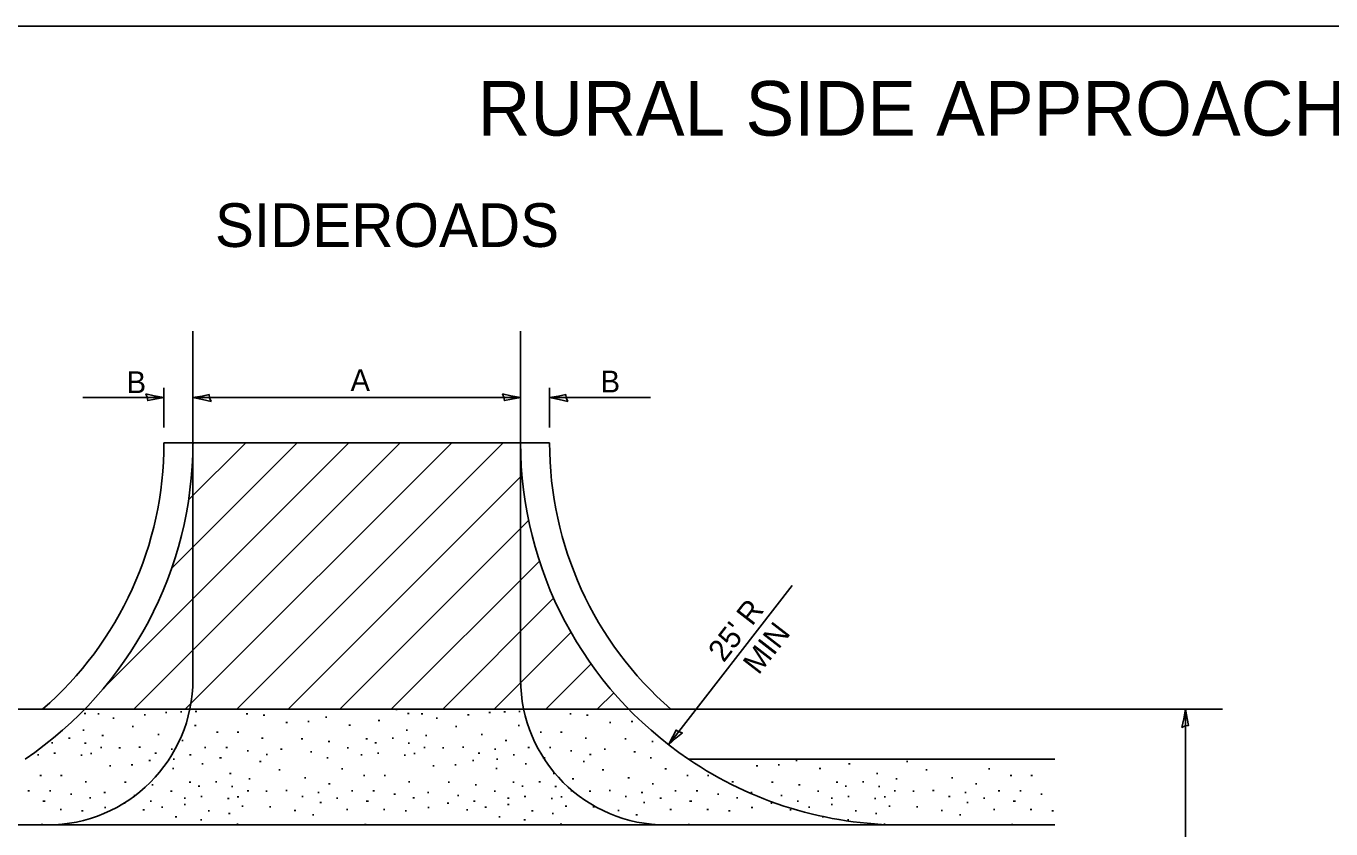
# Model space of a CAD drawing. Extents: x 100 to 1675, y 75 to 1075.
# Drawn here: x 621.4 to 979.7, y 854.5 to 1075 of the extents above; entities that cross this region are included whole.
import ezdxf

# ---------------------------------------------------------------- set-up
doc = ezdxf.new("R2010")
doc.units = 0
doc.layers.add('Sheets_General Details', color=7, linetype='Continuous')
doc.layers.add('Sheets_Major Grid', color=7, linetype='Continuous')

msp = doc.modelspace()

# ---------------------------------------------------------------- linework, layer by layer
at = {"layer": 'Sheets_General Details'}
for p, q in [((667.19, 895.55), (667.19, 991.2)), ((757.19, 895.55), (757.19, 991.2)), ((659.24, 964.73), (659.24, 975.67)), ((667.19, 964.73), (667.19, 975.67)), ((757.19, 964.73), (757.19, 975.67)), ((765.14, 964.73), (765.14, 975.67)), ((636.92, 972.95), (659.24, 972.95)), ((667.19, 972.95), (757.19, 972.95)), ((765.14, 972.95), (792.87, 972.95)), ((659.24, 960.55), (667.19, 960.55)), ((667.19, 960.55), (757.19, 960.55)), ((757.19, 960.55), (765.14, 960.55)), ((797.81, 877.6), (831.79, 921.38)), ((949.96, 887.34), (354.9, 887.34)), ((637.34, 886.17), (637.74, 886.17)), ((641.08, 886.06), (641.48, 886.06)), ((653.8, 885.83), (654.2, 885.83)), ((659.67, 886.41), (660.07, 886.41)), ((663.79, 886.63), (664.19, 886.63)), ((667.84, 886.76), (668.24, 886.76)), ((681.85, 886.06), (682.25, 886.06)), ((686.5, 885.73), (686.9, 885.73)), ((703.61, 885.21), (704.01, 885.21)), ((722.93, 887.27), (723.33, 887.27)), ((726.17, 886.17), (726.57, 886.17)), ((729.91, 886.06), (730.31, 886.06)), ((742.63, 885.83), (743.03, 885.83)), ((748.5, 886.41), (748.9, 886.41)), ((752.62, 886.63), (753.02, 886.63)), ((756.67, 886.76), (757.07, 886.76)), ((770.68, 886.06), (771.08, 886.06)), ((775.33, 885.73), (775.73, 885.73)), ((939.79, 753.77), (939.79, 887.34)), ((636.94, 881.6), (637.34, 881.6)), ((645.17, 884.92), (645.57, 884.92)), ((650.47, 882.63), (650.87, 882.63)), ((667.65, 882.88), (668.05, 882.88)), ((692.75, 883.68), (693.15, 883.68)), ((698.76, 884.02), (699.16, 884.02)), ((710.06, 882.97), (710.46, 882.97)), ((718.11, 884.26), (718.51, 884.26)), ((725.77, 881.6), (726.17, 881.6)), ((734, 884.92), (734.4, 884.92)), ((739.3, 882.63), (739.7, 882.63)), ((756.48, 882.88), (756.88, 882.88)), ((781.58, 883.68), (781.98, 883.68)), ((787.59, 884.02), (787.99, 884.02)), ((628.34, 878.16), (628.74, 878.16)), ((633.07, 879.36), (633.47, 879.36)), ((637.45, 878), (637.85, 878)), ((642.21, 880.14), (642.61, 880.14)), ((657.52, 880.4), (657.92, 880.4)), ((664.14, 878.76), (664.54, 878.76)), ((673.69, 881.08), (674.09, 881.08)), ((679.36, 881.08), (679.76, 881.08)), ((686.07, 879.36), (686.47, 879.36)), ((696.95, 879.25), (697.35, 879.25)), ((704.38, 878.5), (704.78, 878.5)), ((714.7, 879.19), (715.1, 879.19)), ((717.17, 878.16), (717.57, 878.16)), ((721.9, 879.36), (722.3, 879.36)), ((726.28, 878), (726.68, 878)), ((731.04, 880.14), (731.44, 880.14)), ((746.35, 880.4), (746.75, 880.4)), ((752.97, 878.76), (753.37, 878.76)), ((762.52, 881.08), (762.92, 881.08)), ((768.19, 881.08), (768.59, 881.08)), ((774.9, 879.36), (775.3, 879.36)), ((785.78, 879.25), (786.18, 879.25)), ((793.21, 878.5), (793.61, 878.5)), ((624.47, 874.82), (624.87, 874.82)), ((629.02, 875.27), (629.42, 875.27)), ((636.39, 874.7), (636.79, 874.7)), ((639.04, 875.16), (639.44, 875.16)), ((641.78, 876.81), (642.18, 876.81)), ((646.87, 876.75), (647.27, 876.75)), ((652.36, 876.96), (652.76, 876.96)), ((656.75, 875.27), (657.15, 875.27)), ((661.18, 876.41), (661.58, 876.41)), ((666.29, 874.82), (666.69, 874.82)), ((670.38, 876.86), (670.78, 876.86)), ((676.28, 876.86), (676.68, 876.86)), ((682.07, 875.95), (682.47, 875.95)), ((687.3, 874.93), (687.7, 874.93)), ((691.27, 876.41), (691.67, 876.41)), ((699.48, 875.61), (699.88, 875.61)), ((709.55, 876.75), (709.95, 876.75)), ((713.3, 874.82), (713.7, 874.82)), ((717.85, 875.27), (718.25, 875.27)), ((725.22, 874.7), (725.62, 874.7)), ((727.87, 875.16), (728.27, 875.16)), ((730.61, 876.81), (731.01, 876.81)), ((735.7, 876.75), (736.1, 876.75)), ((741.19, 876.96), (741.59, 876.96)), ((745.58, 875.27), (745.98, 875.27)), ((750.01, 876.41), (750.41, 876.41)), ((755.12, 874.82), (755.52, 874.82)), ((759.21, 876.86), (759.61, 876.86)), ((765.11, 876.86), (765.51, 876.86)), ((770.9, 875.95), (771.3, 875.95)), ((776.13, 874.93), (776.53, 874.93)), ((780.1, 876.41), (780.5, 876.41)), ((788.31, 875.61), (788.71, 875.61)), ((644.25, 871.76), (644.65, 871.76)), ((650.27, 872.1), (650.67, 872.1)), ((655.11, 873.29), (655.51, 873.29)), ((661.56, 871.06), (661.96, 871.06)), ((661.73, 873.66), (662.13, 873.66)), ((669.62, 872.35), (670.02, 872.35)), ((674.46, 873.98), (674.86, 873.98)), ((674.69, 873.98), (675.09, 873.98)), ((685.5, 873.01), (685.9, 873.01)), ((703.95, 873.98), (704.35, 873.98)), ((707.99, 870.96), (708.39, 870.96)), ((733.08, 871.76), (733.48, 871.76)), ((739.1, 872.1), (739.5, 872.1)), ((743.94, 873.29), (744.34, 873.29)), ((750.39, 871.06), (750.79, 871.06)), ((750.56, 873.66), (750.96, 873.66)), ((758.45, 872.35), (758.85, 872.35)), ((763.29, 873.98), (763.69, 873.98)), ((763.52, 873.98), (763.92, 873.98)), ((774.33, 873.01), (774.73, 873.01)), ((792.78, 873.98), (793.18, 873.98)), ((796.82, 870.96), (797.22, 870.96)), ((803.27, 873.64), (903.94, 873.64)), ((821.91, 871.76), (822.31, 871.76)), ((827.93, 872.1), (828.33, 872.1)), ((832.77, 873.29), (833.17, 873.29)), ((839.22, 871.06), (839.62, 871.06)), ((847.28, 872.35), (847.68, 872.35)), ((863.16, 873.01), (863.56, 873.01)), ((885.65, 870.96), (886.05, 870.96)), ((625.19, 869.17), (625.59, 869.17)), ((630.86, 869.17), (631.26, 869.17)), ((637.57, 867.45), (637.97, 867.45)), ((648.45, 867.33), (648.85, 867.33)), ((666.21, 867.27), (666.61, 867.27)), ((673.4, 867.45), (673.8, 867.45)), ((677.27, 869.68), (677.67, 869.68)), ((682.55, 868.22), (682.95, 868.22)), ((690.8, 870.71), (691.2, 870.71)), ((697.85, 868.48), (698.25, 868.48)), ((714.02, 869.17), (714.42, 869.17)), ((719.69, 869.17), (720.09, 869.17)), ((726.4, 867.45), (726.8, 867.45)), ((737.28, 867.33), (737.68, 867.33)), ((755.04, 867.27), (755.44, 867.27)), ((762.23, 867.45), (762.63, 867.45)), ((766.1, 869.68), (766.5, 869.68)), ((771.38, 868.22), (771.78, 868.22)), ((779.63, 870.71), (780.03, 870.71)), ((786.68, 868.48), (787.08, 868.48)), ((802.85, 869.17), (803.25, 869.17)), ((808.52, 869.17), (808.92, 869.17)), ((815.23, 867.45), (815.63, 867.45)), ((826.11, 867.33), (826.51, 867.33)), ((843.87, 867.27), (844.27, 867.27)), ((851.06, 867.45), (851.46, 867.45)), ((854.93, 869.68), (855.33, 869.68)), ((860.21, 868.22), (860.61, 868.22)), ((868.46, 870.71), (868.86, 870.71)), ((875.51, 868.48), (875.91, 868.48)), ((891.68, 869.17), (892.08, 869.17)), ((897.35, 869.17), (897.75, 869.17)), ((621.88, 864.94), (622.28, 864.94)), ((627.79, 864.94), (628.19, 864.94)), ((633.58, 864.04), (633.98, 864.04)), ((642.77, 864.49), (643.17, 864.49)), ((650.99, 863.69), (651.39, 863.69)), ((655.89, 866.59), (656.29, 866.59)), ((661.06, 864.83), (661.46, 864.83)), ((668.67, 866.24), (669.07, 866.24)), ((677.78, 866.08), (678.18, 866.08)), ((682.12, 864.9), (682.52, 864.9)), ((687.21, 864.83), (687.61, 864.83)), ((692.69, 865.04), (693.09, 865.04)), ((701.51, 864.49), (701.91, 864.49)), ((704.47, 866.84), (704.87, 866.84)), ((710.71, 864.94), (711.11, 864.94)), ((716.62, 864.94), (717.02, 864.94)), ((722.41, 864.04), (722.81, 864.04)), ((731.6, 864.49), (732, 864.49)), ((739.82, 863.69), (740.22, 863.69)), ((744.72, 866.59), (745.12, 866.59)), ((749.89, 864.83), (750.29, 864.83)), ((757.5, 866.24), (757.9, 866.24)), ((766.61, 866.08), (767.01, 866.08)), ((770.95, 864.9), (771.35, 864.9)), ((776.04, 864.83), (776.44, 864.83)), ((781.52, 865.04), (781.92, 865.04)), ((790.34, 864.49), (790.74, 864.49)), ((793.3, 866.84), (793.7, 866.84)), ((799.54, 864.94), (799.94, 864.94)), ((805.45, 864.94), (805.85, 864.94)), ((811.24, 864.04), (811.64, 864.04)), ((820.43, 864.49), (820.83, 864.49)), ((828.65, 863.69), (829.05, 863.69)), ((833.55, 866.59), (833.95, 866.59)), ((838.72, 864.83), (839.12, 864.83)), ((846.33, 866.24), (846.73, 866.24)), ((855.44, 866.08), (855.84, 866.08)), ((859.78, 864.9), (860.18, 864.9)), ((864.87, 864.83), (865.27, 864.83)), ((870.35, 865.04), (870.75, 865.04)), ((879.17, 864.49), (879.57, 864.49)), ((882.13, 866.84), (882.53, 866.84)), ((888.37, 864.94), (888.77, 864.94)), ((894.28, 864.94), (894.68, 864.94)), ((900.07, 864.04), (900.47, 864.04)), ((625.96, 862.06), (626.36, 862.06)), ((626.2, 862.06), (626.6, 862.06)), ((638.8, 863.01), (639.2, 863.01)), ((642.89, 860.36), (643.29, 860.36)), ((648.23, 861.57), (648.63, 861.57)), ((655.46, 862.06), (655.86, 862.06)), ((658.56, 860.47), (658.96, 860.47)), ((664.8, 862.9), (665.2, 862.9)), ((664.8, 861.15), (665.2, 861.15)), ((669.36, 863.35), (669.76, 863.35)), ((676.72, 862.79), (677.12, 862.79)), ((679.37, 863.24), (679.77, 863.24)), ((680.62, 860.7), (681.02, 860.7)), ((688.22, 860.54), (688.62, 860.54)), ((697.09, 863.35), (697.49, 863.35)), ((702.07, 861.74), (702.47, 861.74)), ((706.62, 862.9), (707.02, 862.9)), ((714.79, 862.06), (715.19, 862.06)), ((715.03, 862.06), (715.43, 862.06)), ((727.63, 863.01), (728.03, 863.01)), ((731.72, 860.36), (732.12, 860.36)), ((737.06, 861.57), (737.46, 861.57)), ((744.29, 862.06), (744.69, 862.06)), ((747.39, 860.47), (747.79, 860.47)), ((753.63, 862.9), (754.03, 862.9)), ((753.63, 861.15), (754.03, 861.15)), ((758.19, 863.35), (758.59, 863.35)), ((765.55, 862.79), (765.95, 862.79)), ((768.2, 863.24), (768.6, 863.24)), ((769.45, 860.7), (769.85, 860.7)), ((777.05, 860.54), (777.45, 860.54)), ((785.92, 863.35), (786.32, 863.35)), ((790.9, 861.74), (791.3, 861.74)), ((795.45, 862.9), (795.85, 862.9)), ((803.62, 862.06), (804.02, 862.06)), ((803.86, 862.06), (804.26, 862.06)), ((816.46, 863.01), (816.86, 863.01)), ((820.55, 860.36), (820.95, 860.36)), ((825.89, 861.57), (826.29, 861.57)), ((833.12, 862.06), (833.52, 862.06)), ((836.22, 860.47), (836.62, 860.47)), ((842.46, 862.9), (842.86, 862.9)), ((842.46, 861.15), (842.86, 861.15)), ((847.02, 863.35), (847.42, 863.35)), ((854.38, 862.79), (854.78, 862.79)), ((857.03, 863.24), (857.43, 863.24)), ((858.28, 860.7), (858.68, 860.7)), ((865.88, 860.54), (866.28, 860.54)), ((874.75, 863.35), (875.15, 863.35)), ((879.73, 861.74), (880.13, 861.74)), ((884.28, 862.9), (884.68, 862.9)), ((892.45, 862.06), (892.85, 862.06)), ((892.69, 862.06), (893.09, 862.06)), ((630.69, 859.85), (631.09, 859.85)), ((636.64, 859.45), (637.04, 859.45)), ((653.48, 859.68), (653.88, 859.68)), ((662.34, 857.78), (662.74, 857.78)), ((669.27, 857.01), (669.67, 857.01)), ((671.39, 859.45), (671.79, 859.45)), ((677.01, 858.73), (677.41, 858.73)), ((695.04, 859.56), (695.44, 859.56)), ((700.04, 858.31), (700.44, 858.31)), ((709.38, 859.85), (709.78, 859.85)), ((719.52, 859.85), (719.92, 859.85)), ((725.47, 859.45), (725.87, 859.45)), ((742.31, 859.68), (742.71, 859.68)), ((751.17, 857.78), (751.57, 857.78)), ((758.1, 857.01), (758.5, 857.01)), ((760.22, 859.45), (760.62, 859.45)), ((765.84, 858.73), (766.24, 858.73)), ((783.87, 859.56), (784.27, 859.56)), ((788.87, 858.31), (789.27, 858.31)), ((798.21, 859.85), (798.61, 859.85)), ((808.35, 859.85), (808.75, 859.85)), ((814.3, 859.45), (814.7, 859.45)), ((831.14, 859.68), (831.54, 859.68)), ((840, 857.78), (840.4, 857.78)), ((846.93, 857.01), (847.33, 857.01)), ((849.05, 859.45), (849.45, 859.45)), ((854.67, 858.73), (855.07, 858.73)), ((872.7, 859.56), (873.1, 859.56)), ((877.7, 858.31), (878.1, 858.31)), ((887.04, 859.85), (887.44, 859.85)), ((897.18, 859.85), (897.58, 859.85)), ((903.13, 859.45), (903.53, 859.45)), ((134.29, 855.55), (903.94, 855.55)), ((625.53, 855.72), (625.93, 855.72)), ((679.26, 855.81), (679.66, 855.81)), ((714.36, 855.72), (714.76, 855.72)), ((768.09, 855.81), (768.49, 855.81)), ((803.19, 855.72), (803.59, 855.72)), ((856.92, 855.81), (857.32, 855.81)), ((892.02, 855.72), (892.42, 855.72))]:
    msp.add_line(p, q, dxfattribs=at)
for points in [[(654.24, 974), (654.64, 973.04), (654.8, 972.12), (656.74, 972.52), (659.24, 972.95), (656.57, 973.44)], [(672.19, 971.91), (671.78, 972.87), (671.62, 973.79), (669.69, 973.38), (667.19, 972.95), (669.85, 972.47)], [(752.19, 974), (752.59, 973.04), (752.75, 972.12), (754.69, 972.52), (757.19, 972.95), (754.52, 973.44)], [(770.14, 971.91), (769.73, 972.87), (769.57, 973.79), (767.64, 973.38), (765.14, 972.95), (767.8, 972.47)], [(938.75, 882.34), (939.71, 882.75), (940.63, 882.91), (940.22, 884.84), (939.79, 887.34), (939.31, 884.67)], [(801.7, 880.91), (800.69, 881.18), (799.87, 881.62), (799, 879.84), (797.81, 877.6), (799.83, 879.41)]]:
    msp.add_lwpolyline(points, close=True, dxfattribs=at)
for points in [[(643.17, 893.72), (710.01, 960.55)], [(650.93, 887.34), (724.15, 960.55)], [(661.35, 926.04), (695.86, 960.55)], [(665.08, 887.34), (738.29, 960.55)], [(666, 944.84), (681.72, 960.55)], [(667.19, 960.16), (667.58, 960.55)], [(679.22, 887.34), (752.43, 960.55)], [(693.36, 887.34), (757.57, 951.55)], [(707.5, 887.34), (759.38, 939.22)], [(721.65, 887.34), (762.35, 928.04)], [(735.79, 887.34), (766.27, 917.83)], [(749.93, 887.34), (771.03, 908.44)], [(764.08, 887.34), (776.54, 899.81)], [(778.22, 887.34), (782.76, 891.88)]]:
    msp.add_lwpolyline(points, dxfattribs=at)
for centre, radius, start, end in [((562.19, 960.55), 105, 304.1334, 0), ((562.19, 960.55), 97.05, 311.0293, 0), ((862.19, 960.55), 105, 180, 235.8666), ((862.19, 960.55), 97.05, 180, 228.9707), ((627.19, 895.55), 40, 270, 360), ((797.19, 895.55), 40, 180, 270), ((862.19, 960.55), 105, 235.8666, 270.0005)]:
    msp.add_arc(centre, radius, start, end, dxfattribs=at)
at = {"layer": 'Sheets_Major Grid'}
msp.add_lwpolyline([(100, 1075), (1675, 1075), (1675, 75), (100, 75)], close=True, dxfattribs=at)

# ---------------------------------------------------------------- texts
at = {"layer": 'Sheets_General Details'}
for s, height, p in [('RURAL SIDE APPROACH DETAILS', 15, (745.39, 1044.91)), ('SIDEROADS', 12, (673.25, 1014.33)), ('B', 6, (648.98, 974.18)), ('A', 6, (710.48, 974.73)), ('B', 6, (779.16, 974.36))]:
    msp.add_text(s, height=height, dxfattribs=at).set_placement(p)
for s, p in [("25' R", (812.97, 899.96)), ('MIN', (822.55, 896.56))]:
    msp.add_text(s, height=6, rotation=52.1847, dxfattribs=at).set_placement(p)

doc.saveas('drawing.dxf')
